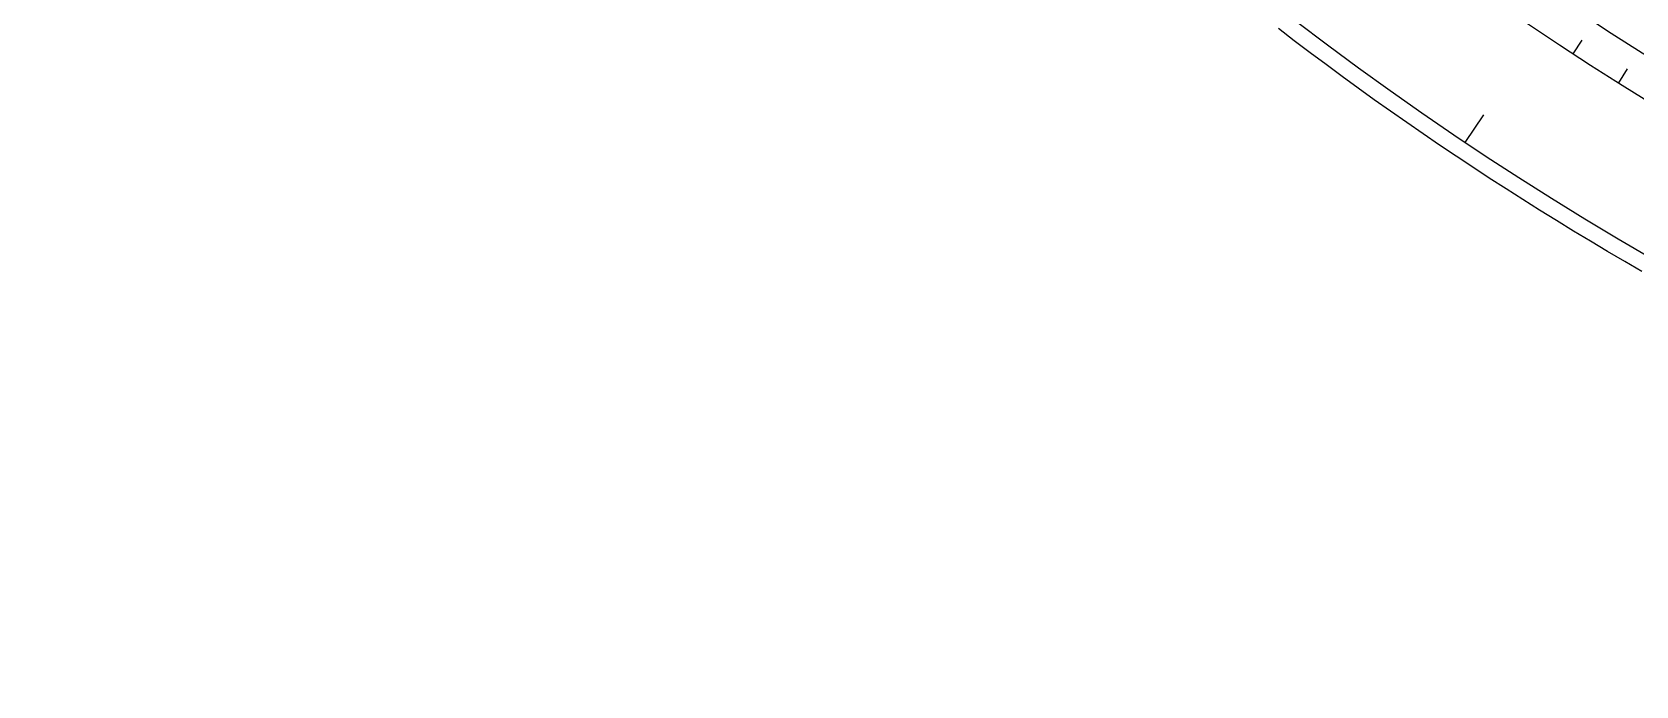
# Model space of a CAD drawing. Header units: millimetres. Extents: x -60 to 60, y -60 to 77.
# Drawn here: x -59.69 to -30.01, y -59.69 to -47.59 of the extents above; entities that cross this region are included whole.
import ezdxf

# ---------------------------------------------------------------- set-up
doc = ezdxf.new("R2010")
doc.units = ezdxf.units.MM
for name, color, linetype in [('CUT_OUTER', 1, 'Continuous'), ('ENGRAVE', 7, 'Continuous'), ('ENGRAVE_FINE', 8, 'Continuous')]:
    doc.layers.add(name, color=color, linetype=linetype)

msp = doc.modelspace()

# ---------------------------------------------------------------- linework, layer by layer
at = {"layer": 'CUT_OUTER'}
msp.add_lwpolyline([(-29.8937, -52.0228), (-30.2123, -51.8384), (-30.5298, -51.652), (-30.8462, -51.4637), (-31.1614, -51.2735), (-31.4754, -51.0813), (-31.7882, -50.8872), (-32.0999, -50.6912), (-32.4103, -50.4933), (-32.7195, -50.2935), (-33.0275, -50.0918), (-33.3342, -49.8882), (-33.6397, -49.6827), (-33.9439, -49.4754), (-34.2468, -49.2662), (-34.5485, -49.0551), (-34.8488, -48.8422), (-35.1479, -48.6274), (-35.4456, -48.4109), (-35.742, -48.1925), (-36.037, -47.9722), (-36.3307, -47.7502), (-36.623, -47.5264)], dxfattribs=at)
at = {"layer": 'ENGRAVE'}
for radius in [59.694, 57.2256, 57.2256, 56.5187, 55.206]:
    msp.add_circle((0, 0), radius, dxfattribs=at)
at = {"layer": 'ENGRAVE_FINE'}
for points in [[(-31.1673, -47.9934), (-31.0023, -47.7394)], [(-30.3249, -48.5301), (-30.1644, -48.2732)], [(-33.1642, -49.6337), (-32.8214, -49.1206)]]:
    msp.add_lwpolyline(points, dxfattribs=at)

doc.saveas('drawing.dxf')
